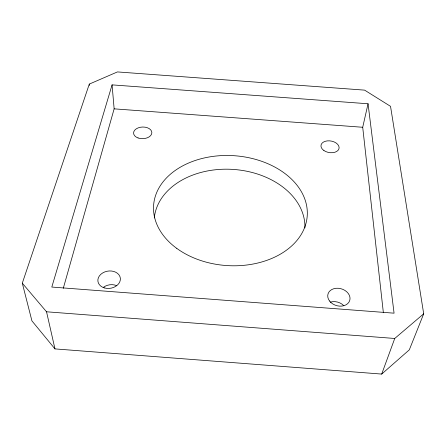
<?xml version="1.0" encoding="UTF-8"?>
<svg xmlns="http://www.w3.org/2000/svg" width="446" height="446" viewBox="0 0 446 446"><rect width="100%" height="100%" fill="white"/><g stroke="black" fill="none" stroke-linecap="round" stroke-linejoin="round"><path stroke-width="0.67" d="M383.37 312.746L362.709 127.266L368.05 103.767L112.074 84.874L51.797 287.057L394.069 313.176L368.05 103.767M63.287 288.3L114.143 108.846L112.074 84.874M22.3 283.182L89.289 84.099L117.432 71.923L364.599 90.131L390.534 106.338L423.7 313.806L409.311 349.842L381.698 374.077L54.969 348.9L31.928 320.88L22.3 283.182L46.535 311.787L54.969 348.9M381.698 374.077L394.738 338.469L423.7 313.806M114.143 108.846L362.709 127.266M46.535 311.787L394.738 338.469M89.289 84.099L89.445 85.476M154.299 217.949A75.486 54.997 3.8 0 1 233.135 169.413A75.486 54.997 3.8 0 1 304.902 227.928M330.319 302.176A11.1 8.686 17 0 1 343.827 305.716M103.366 287.375A11.078 8.636 -9.4 0 1 116.623 285.652M176.794 248.4A76.991 55.048 3.8 0 0 304.975 226.568A76.991 55.048 3.8 0 0 209.486 156.925A76.991 55.048 3.8 0 0 176.794 248.4M138.076 137.959A9.143 5.826 -1.8 0 0 151.857 132.73A9.143 5.826 -1.8 0 0 138.227 127.857A9.143 5.826 -1.8 0 0 138.076 137.959M323.913 150.536A9.165 5.854 9.6 0 0 338.915 148.919A9.165 5.854 9.6 0 0 327.275 140.886A9.165 5.854 9.6 0 0 323.913 150.536M329.544 301.005A11.345 8.736 16.3 0 0 348.839 302.327A11.345 8.736 16.3 0 0 338.246 288.261A11.345 8.736 16.3 0 0 329.544 301.005M104.436 287.926A11.317 8.68 -8.8 0 0 120.336 278.165A11.317 8.68 -8.8 0 0 102.597 272.997A11.317 8.68 -8.8 0 0 104.436 287.926"/></g></svg>
